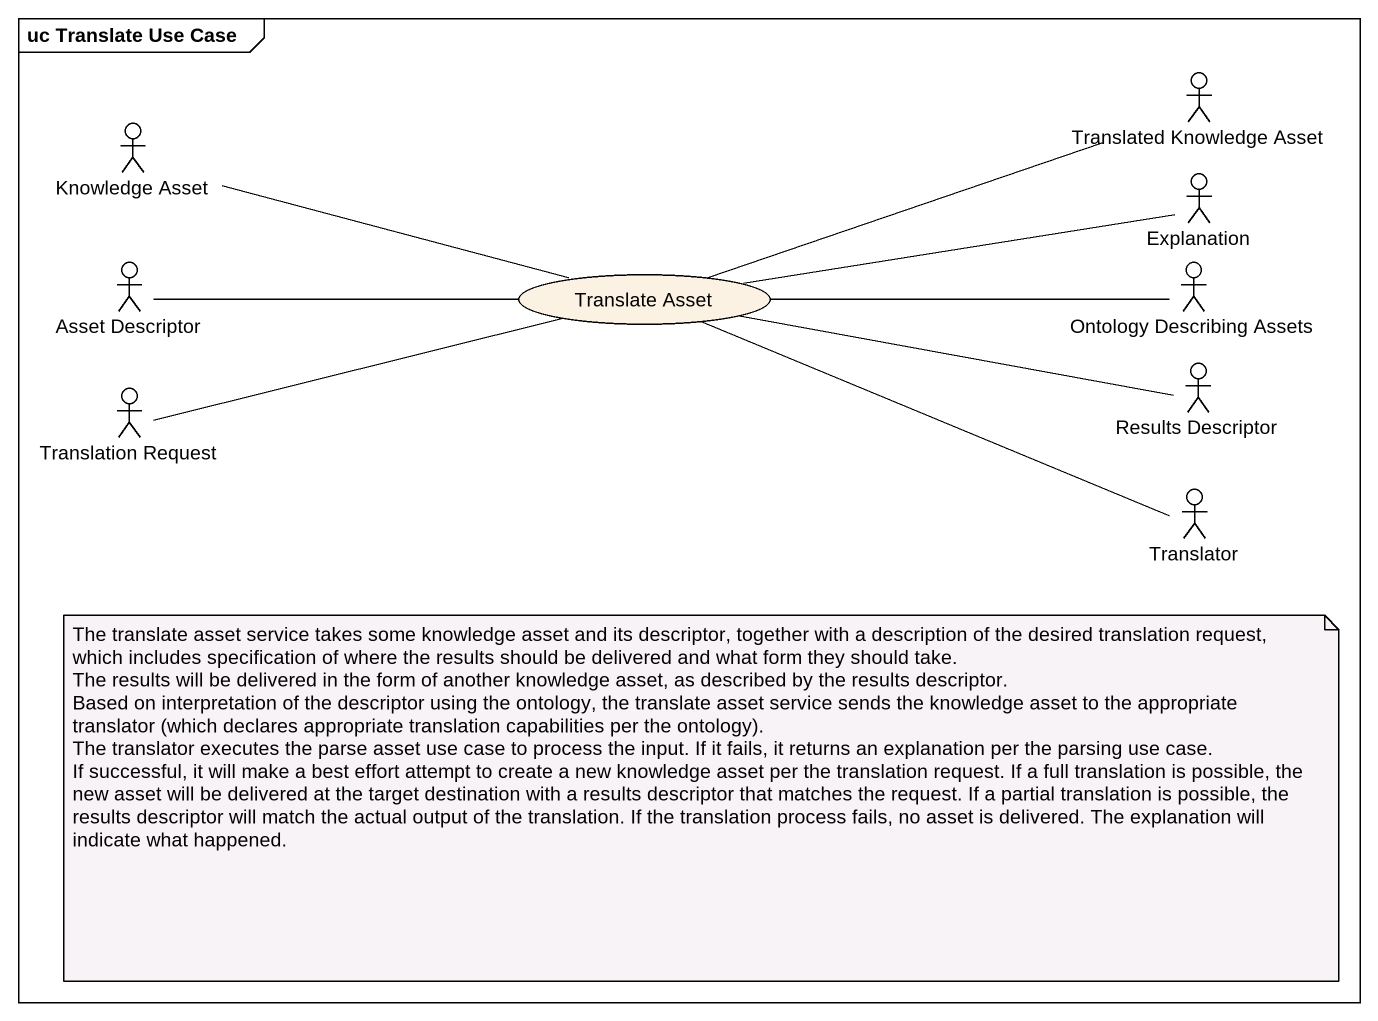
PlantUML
@startuml
mainframe uc Translate Use Case
actor "Knowledge Asset" as Knowledge_Asset
actor "Translated Knowledge Asset" as Translated_Knowledge_Asset
actor Explanation
actor "Asset Descriptor" as Asset_Descriptor
usecase "Translate Asset" as Translate_Asset
actor "Ontology Describing Assets" as Ontology_Describing_Assets
actor "Results Descriptor" as Results_Descriptor
actor "Translation Request" as Translation_Request
actor Translator
Knowledge_Asset -right- Translate_Asset
Asset_Descriptor -right- Translate_Asset
Translate_Asset -right- Translated_Knowledge_Asset
Translate_Asset -right- Explanation
Translate_Asset -right- Ontology_Describing_Assets
Translate_Asset -right- Results_Descriptor
Translate_Asset -right- Translator
Translation_Request -right- Translate_Asset
note as N1
  The translate asset service takes some knowledge asset and its descriptor, together with a description of the desired translation request, which includes specification of where the results should be delivered and what form they should take.
  The results will be delivered in the form of another knowledge asset, as described by the results descriptor.
  Based on interpretation of the descriptor using the ontology, the translate asset service sends the knowledge asset to the appropriate translator (which declares appropriate translation capabilities per the ontology).
  The translator executes the parse asset use case to process the input. If it fails, it returns an explanation per the parsing use case.
  If successful, it will make a best effort attempt to create a new knowledge asset per the translation request. If a full translation is possible, the new asset will be delivered at the target destination with a results descriptor that matches the request. If a partial translation is possible, the results descriptor will match the actual output of the translation. If the translation process fails, no asset is delivered. The explanation will indicate what happened.
end note
@enduml
